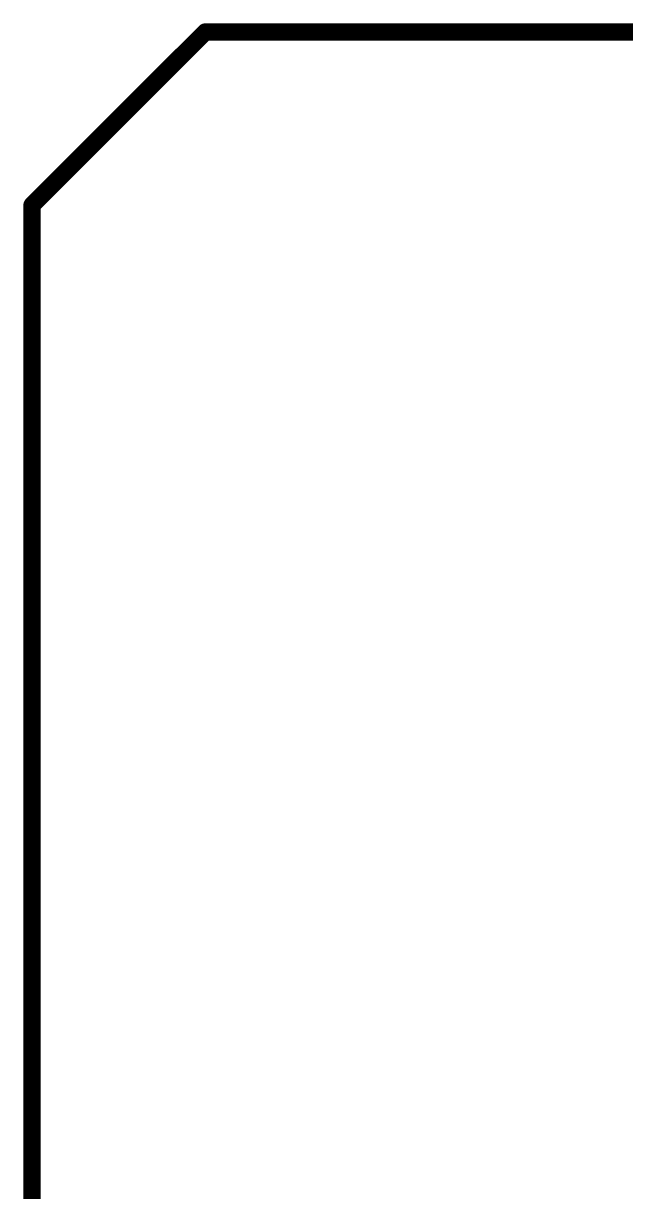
# Model space of a CAD drawing. Extents: x -1.91 to 1.91, y -2.61 to 1.61.
# Drawn here: x -1.91 to -1.215, y 0.26 to 1.61 of the extents above; entities that cross this region are included whole.
import ezdxf

# ---------------------------------------------------------------- set-up
doc = ezdxf.new("R2010")
doc.units = 0
doc.layers.add('1', color=22, linetype='CONTINUOUS')

msp = doc.modelspace()

# ---------------------------------------------------------------- linework, layer by layer
at = {"layer": '1', "const_width": 0.02}
for points in [[(-1.9, 1.4), (-1.7, 1.6)], [(-1.7, 1.6), (1.9, 1.6)], [(-1.9, -2.2), (-1.9, 1.4)]]:
    msp.add_lwpolyline(points, dxfattribs=at)
at = {"layer": '1', "const_width": 0.01}
for points in [[(-1.7, 1.605, 1), (-1.7, 1.595)], [(-1.696464, 1.596464, 1), (-1.703536, 1.603536)], [(-1.903536, 1.403536, 1), (-1.896464, 1.396464)], [(-1.895, 1.4, 1), (-1.905, 1.4)]]:
    msp.add_lwpolyline(points, format="xyb", dxfattribs=at)

doc.saveas('drawing.dxf')
